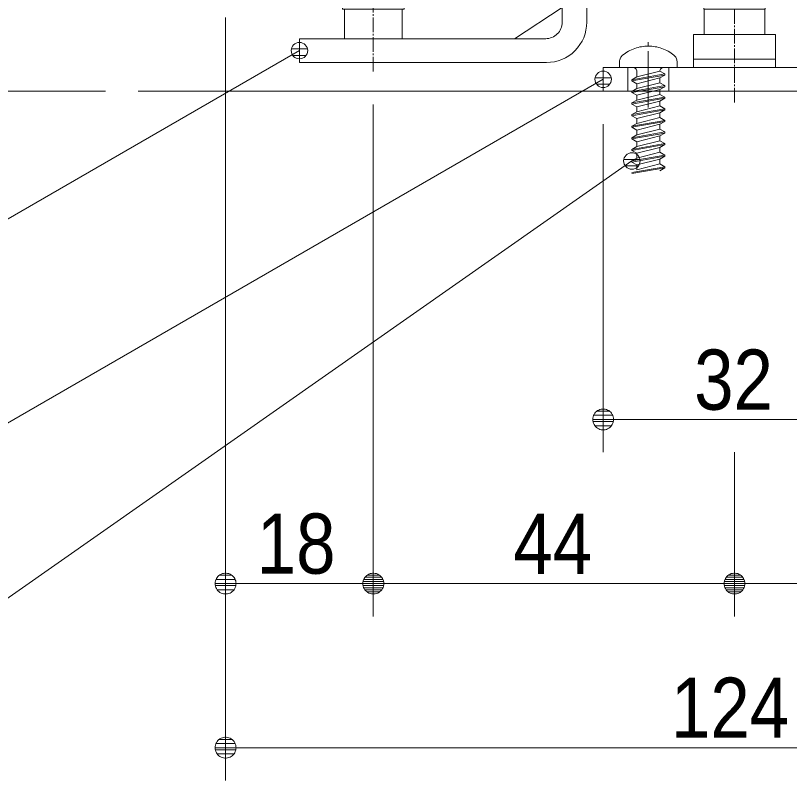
# Model space of a CAD drawing. Units: millimetres, scale not verified, with parts at other scales. Extents: x -6062 to 6062, y -3045 to 3045.
# Drawn here: x 696.7 to 1168.2, y -2420 to -1953.8 of the extents above; entities that cross this region are included whole.
import ezdxf
from ezdxf.enums import TextEntityAlignment as Align

# ---------------------------------------------------------------- set-up
doc = ezdxf.new("R2010")
doc.units = ezdxf.units.MM
doc.header["$LTSCALE"] = 20
doc.linetypes.add('CHAIN2', pattern=[12, 9, -1, 1, -1])
for name, color, linetype, lineweight in [('0-0_2寸法-3', 7, 'Continuous', 9), ('0-1_3一般', 7, 'Continuous', 9), ('0-2_2寸法-1', 7, 'Continuous', 9), ('0-3_0', 7, 'Continuous', 9), ('0-4_2寸法-2', 7, 'Continuous', 9)]:
    doc.layers.add(name, color=color, linetype=linetype, lineweight=lineweight)
doc.styles.add('ＭＳ Ｐゴシック', font='')
doc.styles.get('ＭＳ Ｐゴシック').set_extended_font_data('MS PGothic')

# ---------------------------------------------------------------- blocks, each defined once
blk = doc.blocks.new('グループ-39')
at = {"layer": '0-1_3一般'}
blk.add_line((51179.9, -40000), (65343.7, -40000), dxfattribs=at)
blk = doc.blocks.new('グループ-95')
at = {"layer": '0-1_3一般', "linetype": 'CHAIN2'}
blk.add_line((58443.7, -40138.8), (58443.7, -35079.3), dxfattribs=at)
at = {"layer": '0-1_3一般'}
for p, q in [((58768.7, -37750), (58118.7, -37750)), ((58818.7, -39000), (58818.7, -37800)), ((58813.7, -39000), (58073.7, -39000)), ((58073.7, -39000), (58073.7, -39310)), ((58813.7, -39000), (58813.7, -39310)), ((57943.7, -39610), (57943.7, -39310)), ((58643.7, -39310), (58943.7, -39310)), ((58943.7, -39610), (58943.7, -39310)), ((57393.7, -40200), (57393.7, -39510)), ((59493.7, -40200), (59493.7, -39510)), ((58943.7, -39610), (57943.7, -39610)), ((57943.7, -39610), (57943.7, -39710)), ((58943.7, -39610), (57943.7, -39610)), ((58943.7, -39710), (58943.7, -39610)), ((56843.7, -39710), (60043.7, -39710)), ((56843.7, -40000), (56843.7, -39710)), ((57143.7, -40000), (57143.7, -39710)), ((57643.7, -39710), (57643.7, -40000)), ((59243.7, -40000), (59243.7, -39710)), ((59743.7, -39710), (59743.7, -40000)), ((60043.7, -39710), (60043.7, -40000)), ((60043.7, -40000), (56843.7, -40000))]:
    blk.add_line(p, q, dxfattribs=at)
for points in [[(58068.7, -37800), (58068.7, -39000), (58818.7, -39000)], [(57943.7, -39310), (58243.7, -39310), (58643.7, -39310)]]:
    blk.add_lwpolyline(points, dxfattribs=at)
for centre, start, end in [((58118.7, -37800), 135, 180), ((58118.7, -37800), 90, 135), ((58768.7, -37800), 45, 90), ((58768.7, -37800), 0, 45)]:
    blk.add_arc(centre, 50, start, end, dxfattribs=at)
blk = doc.blocks.new('グループ-97')
at = {"layer": '0-1_3一般'}
for p, q in [((57393.7, -39450), (57393.7, -39401.7)), ((57043.7, -39710), (57043.7, -39637.8)), ((57203.7, -39710), (57043.7, -39710)), ((57583.7, -39710), (57203.7, -39710)), ((57533.7, -39755.4), (57253.7, -39826)), ((57253.7, -39826), (57253.7, -39760)), ((57533.9, -39755.5), (57533.7, -39755.4)), ((57593.7, -39790), (57533.9, -39755.5)), ((57593.7, -39790), (57593.7, -39803.3)), ((57193.7, -39874), (57593.7, -39803.3)), ((57253.7, -39826), (57193.7, -39860.7)), ((57593.7, -39803.3), (57533.7, -39838)), ((57533.7, -39896.7), (57533.7, -39838)), ((57593.7, -39931.3), (57193.7, -40002)), ((57253.7, -39967.4), (57193.7, -40002)), ((57253.7, -39967.4), (57253.7, -39908.6)), ((57253.7, -40050), (57533.7, -39979.3)), ((57533.7, -40038), (57533.7, -39979.3)), ((57593.7, -39931.3), (57593.7, -39944.7)), ((57193.7, -40002), (57193.7, -40015.3)), ((57193.7, -40015.3), (57253.7, -40050)), ((57533.7, -40038), (57253.7, -40108.7)), ((57253.7, -40108.7), (57253.7, -40050)), ((57593.7, -40072.7), (57533.7, -40038)), ((57593.7, -40072.7), (57593.7, -40086)), ((57193.7, -40156.7), (57593.7, -40086)), ((57253.7, -40108.7), (57193.7, -40143.3)), ((57593.7, -40086), (57533.7, -40120.6)), ((57533.7, -40179.4), (57533.7, -40120.6)), ((57593.7, -40214), (57193.7, -40284.7)), ((57253.7, -40250), (57193.7, -40284.7)), ((57253.7, -40250), (57253.7, -40191.3)), ((57253.7, -40332.6), (57533.7, -40262)), ((57533.7, -40320.7), (57533.7, -40262)), ((57593.7, -40214), (57593.7, -40227.3)), ((57193.7, -40284.7), (57193.7, -40298)), ((57193.7, -40298), (57253.7, -40332.6)), ((57533.7, -40320.7), (57253.7, -40391.4)), ((57253.7, -40391.4), (57253.7, -40332.6)), ((57593.7, -40355.3), (57533.7, -40320.7)), ((57593.7, -40355.3), (57593.7, -40368.7)), ((57193.7, -40439.3), (57593.7, -40368.7)), ((57253.7, -40391.4), (57193.7, -40426)), ((57593.7, -40368.7), (57533.7, -40403.3)), ((57533.7, -40462), (57533.7, -40403.3)), ((57593.7, -40496.7), (57193.7, -40567.3)), ((57253.7, -40532.7), (57193.7, -40567.3)), ((57253.7, -40532.7), (57253.7, -40474)), ((57253.7, -40615.3), (57533.7, -40544.6)), ((57533.7, -40603.4), (57533.7, -40544.6)), ((57593.7, -40496.7), (57593.7, -40510)), ((57193.7, -40567.3), (57193.7, -40580.7)), ((57193.7, -40580.7), (57253.7, -40615.3)), ((57593.7, -40638), (57193.7, -40708.7)), ((57593.7, -40638), (57533.7, -40603.4)), ((57593.7, -40638), (57593.7, -40651.3)), ((57193.7, -40722), (57593.7, -40651.3)), ((57193.7, -40722), (57593.7, -40651.3)), ((57253.7, -40674), (57193.7, -40708.7)), ((57193.7, -40708.7), (57193.7, -40722)), ((57593.7, -40651.3), (57533.7, -40686)), ((57593.7, -40651.3), (57533.7, -40686)), ((57593.7, -40651.3), (57533.7, -40686)), ((57533.7, -40744.7), (57533.7, -40686)), ((57593.7, -40779.3), (57193.7, -40850)), ((57253.7, -40815.4), (57193.7, -40850)), ((57533.7, -40744.7), (57253.7, -40815.4)), ((57253.7, -40815.4), (57253.7, -40756.6)), ((57253.7, -40898), (57533.7, -40827.3)), ((57593.7, -40779.3), (57533.7, -40744.7)), ((57593.7, -40792.7), (57533.7, -40827.3)), ((57593.7, -40792.7), (57533.7, -40827.3)), ((57593.7, -40792.7), (57533.7, -40827.3)), ((57533.7, -40886), (57533.7, -40827.3)), ((57593.7, -40779.3), (57593.7, -40792.7)), ((57593.7, -40779.3), (57593.7, -40792.7)), ((57193.7, -40850), (57193.7, -40863.3)), ((57193.7, -40863.3), (57253.7, -40898)), ((57593.7, -40920.7), (57193.7, -40991.3)), ((57533.7, -40886), (57253.7, -40956.7)), ((57253.7, -40956.7), (57253.7, -40898)), ((57593.7, -40920.7), (57533.7, -40886)), ((57593.7, -40920.7), (57593.7, -40934)), ((57193.7, -41004.7), (57593.7, -40934)), ((57593.7, -40934), (57533.7, -40968.6))]:
    blk.add_line(p, q, dxfattribs=at)
for points in [[(57743.7, -39637.8), (57743.7, -39710), (57583.7, -39710)], [(57593.7, -39790), (57193.7, -39860.7), (57193.7, -39874)], [(57193.7, -39874), (57253.7, -39908.6), (57533.7, -39838)], [(57193.7, -40015.3), (57593.7, -39944.7), (57533.7, -39979.3)], [(57593.7, -39931.3), (57533.7, -39896.7), (57253.7, -39967.4)], [(57593.7, -40072.7), (57193.7, -40143.3), (57193.7, -40156.7)], [(57193.7, -40156.7), (57253.7, -40191.3), (57533.7, -40120.6)], [(57193.7, -40298), (57593.7, -40227.3), (57533.7, -40262)], [(57593.7, -40214), (57533.7, -40179.4), (57253.7, -40250)], [(57593.7, -40355.3), (57193.7, -40426), (57193.7, -40439.3)], [(57193.7, -40439.3), (57253.7, -40474), (57533.7, -40403.3)], [(57193.7, -40580.7), (57593.7, -40510), (57533.7, -40544.6)], [(57593.7, -40496.7), (57533.7, -40462), (57253.7, -40532.7)], [(57533.7, -40603.4), (57253.7, -40674), (57253.7, -40615.3)], [(57193.7, -40722), (57253.7, -40756.6), (57533.7, -40686)], [(57193.7, -40863.3), (57593.7, -40792.7), (57533.7, -40827.3)], [(57193.7, -40863.3), (57593.7, -40792.7), (57533.7, -40827.3)], [(57593.7, -40779.3), (57593.7, -40792.7), (57533.7, -40827.3)]]:
    blk.add_lwpolyline(points, dxfattribs=at)
for centre, radius, start, end in [((57393.7, -39950), 500, 109.34109, 128.68219), ((57393.7, -39950), 500, 90, 109.34109), ((57393.7, -39950), 500, 70.65891, 90), ((57393.7, -39950), 500, 51.31781, 70.65891), ((57143.7, -39637.8), 100, 154.34109, 180), ((57143.7, -39637.8), 100, 128.68219, 154.34109), ((57643.7, -39637.8), 100, 25.65891, 51.31781), ((57643.7, -39637.8), 100, 0, 25.65891), ((57203.7, -39760), 50, 45, 90), ((57203.7, -39760), 50, 0, 45), ((57583.7, -39760), 50, 132.40515, 174.8103), ((57583.7, -39760), 50, 90, 132.40515)]:
    blk.add_arc(centre, radius, start, end, dxfattribs=at)
blk = doc.blocks.new('グループ-99')
at = {"layer": '0-1_3一般'}
for p, q in [((56643.7, -32150), (56643.7, -32810)), ((56343.7, -32675), (56643.7, -32675)), ((56343.7, -34775), (56343.7, -32800)), ((56343.7, -33425), (56343.7, -32975)), ((56643.7, -32975), (56643.7, -33425)), ((56168.6, -33200), (56878.6, -33200)), ((56343.7, -33725), (56643.7, -33725)), ((56643.7, -34340), (56643.7, -34515)), ((56343.7, -34475), (56643.7, -34475)), ((56343.7, -35210), (56343.7, -34775)), ((56168.6, -35000), (56878.6, -35000)), ((56343.7, -39160), (56343.7, -35210)), ((56343.7, -35650), (56343.7, -35460)), ((56343.7, -35525), (56643.7, -35525)), ((56168.6, -35900), (56878.6, -35900)), ((56643.7, -36140), (56643.7, -36315)), ((56343.7, -36275), (56643.7, -36275)), ((56343.7, -37010), (56343.7, -36575)), ((56168.6, -36800), (56878.6, -36800)), ((56343.7, -37450), (56343.7, -37260)), ((56343.7, -37325), (56643.7, -37325)), ((53668.7, -37800), (53668.7, -39000)), ((53718.7, -37750), (54368.7, -37750)), ((54418.7, -39000), (54418.7, -37800)), ((54418.7, -39000), (53668.7, -39000)), ((53693.7, -39000), (54393.7, -39000)), ((53693.7, -39360), (53693.7, -39000)), ((54393.7, -39360), (54393.7, -39000)), ((55763.7, -39360), (56343.7, -38980)), ((54393.7, -39360), (53693.7, -39360)), ((56153.7, -39650), (53143.7, -39650))]:
    blk.add_line(p, q, dxfattribs=at)
at = {"layer": '0-1_3一般', "linetype": 'CHAIN2'}
blk.add_line((54043.7, -39760), (54043.7, -35079.3), dxfattribs=at)
at = {"layer": '0-1_3一般'}
for points in [[(56343.7, -32810), (56343.7, -32150), (56643.7, -32150)], [(56643.7, -32800), (56643.7, -33600), (56643.7, -39160)], [(53143.7, -39650), (53143.7, -39360), (56143.7, -39360)]]:
    blk.add_lwpolyline(points, dxfattribs=at)
for centre, radius, start, end in [((53718.7, -37800), 50, 135, 180), ((53718.7, -37800), 50, 90, 135), ((54368.7, -37800), 50, 45, 90), ((54368.7, -37800), 50, 0, 45), ((56143.7, -39160), 200, 315, 0), ((56153.7, -39160), 490, 315, 0), ((56143.7, -39160), 200, 270, 315), ((56153.7, -39160), 490, 270, 315)]:
    blk.add_arc(centre, radius, start, end, dxfattribs=at)
blk = doc.blocks.new('グループ-104')
at = {"layer": '0-1_3一般'}
for name in ['グループ-99', 'グループ-95', 'グループ-97']:
    blk.add_blockref(name, (0, 0), dxfattribs=at)
blk = doc.blocks.new('グループ-105')
at = {"layer": '0-1_3一般'}
for name in ['グループ-104', 'グループ-39']:
    blk.add_blockref(name, (0, 0), dxfattribs=at)
blk = doc.blocks.new('_Dot')
at = {"layer": '0-3_0'}
for p, q in [((-10, 0), (-20, 0)), ((9.78, 2), (-9.78, 2)), ((7.99, 6), (-7.99, 6)), ((9.16, -3.98), (-9.16, -3.98)), ((6, -7.98), (-6, -7.98))]:
    blk.add_line(p, q, dxfattribs=at)
for points in [[(10, 0), (9.92, 1.25), (9.69, 2.49), (9.3, 3.68), (8.76, 4.82), (8.09, 5.88), (7.29, 6.85), (6.37, 7.71), (5.36, 8.44), (4.26, 9.05), (3.09, 9.51), (1.87, 9.82), (0.63, 9.98), (-0.63, 9.98), (-1.87, 9.82), (-3.09, 9.51), (-4.26, 9.05), (-5.36, 8.44), (-6.37, 7.71), (-7.29, 6.85), (-8.09, 5.88), (-8.76, 4.82), (-9.3, 3.68), (-9.69, 2.49), (-9.92, 1.25), (-10, 0), (0, 0)], [(-10, 0), (-9.92, -1.25), (-9.69, -2.49), (-9.3, -3.68), (-8.76, -4.82), (-8.09, -5.88), (-7.29, -6.85), (-6.37, -7.71), (-5.36, -8.44), (-4.26, -9.05), (-3.09, -9.51), (-1.87, -9.82), (-0.63, -9.98), (0.63, -9.98), (1.87, -9.82), (3.09, -9.51), (4.26, -9.05), (5.36, -8.44), (6.37, -7.71), (7.29, -6.85), (8.09, -5.88), (8.76, -4.82), (9.3, -3.68), (9.69, -2.49), (9.92, -1.25), (10, 0), (0, 0)]]:
    blk.add_lwpolyline(points, close=True, dxfattribs=at)

msp = doc.modelspace()

# ---------------------------------------------------------------- linework, layer by layer
at = {"layer": '0-0_2寸法-3'}
for p, q in [((869.86, -1970.26), (869.51, -1970.26)), ((869.86, -1970.26), (869.51, -1970.26)), ((874.58, -1974.26), (864.79, -1974.26)), ((873.68, -1978.26), (865.69, -1978.26)), ((1054.86, -1987.76), (1054.51, -1987.76)), ((1054.86, -1987.76), (1054.51, -1987.76)), ((1059.58, -1991.76), (1049.79, -1991.76)), ((1058.68, -1995.76), (1050.69, -1995.76)), ((1077.08, -2041.51), (1067.29, -2041.51)), ((1072.34, -2037.51), (1072.02, -2037.51)), ((1072.34, -2037.51), (1072.02, -2037.51)), ((1076.18, -2045.51), (1068.19, -2045.51))]:
    msp.add_line(p, q, dxfattribs=at)
for points in [[(869.68, -1975.25), (480.4, -2200), (211.08, -2200)], [(1054.68, -1992.75), (522.51, -2300), (206.5, -2300)], [(1072.18, -2042.5), (561.62, -2400), (275.32, -2400)]]:
    msp.add_lwpolyline(points, dxfattribs=at)
for centre in [(869.68, -1975.25), (869.68, -1975.25), (1054.68, -1992.75), (1054.68, -1992.75), (1072.18, -2042.5), (1072.18, -2042.5)]:
    msp.add_circle(centre, 5.01, dxfattribs=at)
at = {"layer": '0-2_2寸法-1'}
for p, q in [((824.68, -1955), (824.68, -2320)), ((914.68, -2008), (914.68, -2320)), ((914.68, -2008), (914.68, -2320)), ((1054.68, -2020), (1054.68, -2220)), ((1201.97, -2200), (1067.4, -2200)), ((1134.68, -2220), (1134.68, -2320)), ((1134.68, -2220), (1134.68, -2320)), ((837.4, -2300), (901.97, -2300)), ((1121.97, -2300), (927.4, -2300)), ((1147.4, -2300), (1341.97, -2300)), ((824.68, -2320), (824.68, -2420)), ((837.4, -2400), (1431.97, -2400))]:
    msp.add_line(p, q, dxfattribs=at)
at = {"layer": '0-4_2寸法-2'}
msp.add_line((751.5, -2000), (316.18, -2000), dxfattribs=at)

# ---------------------------------------------------------------- block references
at = {"layer": '0-1_3一般', "xscale": 0.05, "yscale": 0.05}
msp.add_blockref('グループ-105', (-1787.5, 0), dxfattribs=at)
at = {"layer": '0-2_2寸法-1', "xscale": 0.6356201, "yscale": 0.6356201, "rotation": 180}
for p in [(1054.68, -2200), (824.68, -2300), (914.68, -2300), (1134.68, -2300), (824.68, -2400)]:
    msp.add_blockref('_Dot', p, dxfattribs=at)
at = {"layer": '0-2_2寸法-1', "xscale": 0.6356201, "yscale": 0.6356201}
for p in [(914.68, -2300), (1134.68, -2300)]:
    msp.add_blockref('_Dot', p, dxfattribs=at)

# ---------------------------------------------------------------- texts
at = {"layer": '0-2_2寸法-1', "style": 'ＭＳ Ｐゴシック', "width": 0.9}
for s, p in [('32', (1110.09, -2205.06)), ('18', (843.65, -2304.96)), ('44', (999.99, -2305.06)), ('124', (1095.97, -2404.96))]:
    msp.add_text(s, height=36.66, dxfattribs=at).set_placement(p, align=Align.BOTTOM_LEFT)

doc.saveas('drawing.dxf')
